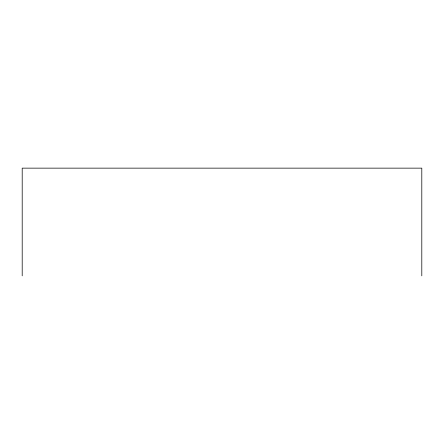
<?xml version="1.0" encoding="UTF-8"?>
<svg xmlns="http://www.w3.org/2000/svg" width="444" height="444" viewBox="0 0 444 444"><rect width="100%" height="100%" fill="white"/><g stroke="black" fill="none" stroke-linecap="round" stroke-linejoin="round"><path stroke-width="0.67" d="M421.8 275.857L421.8 168.143L22.2 168.143L22.2 275.857"/></g></svg>
